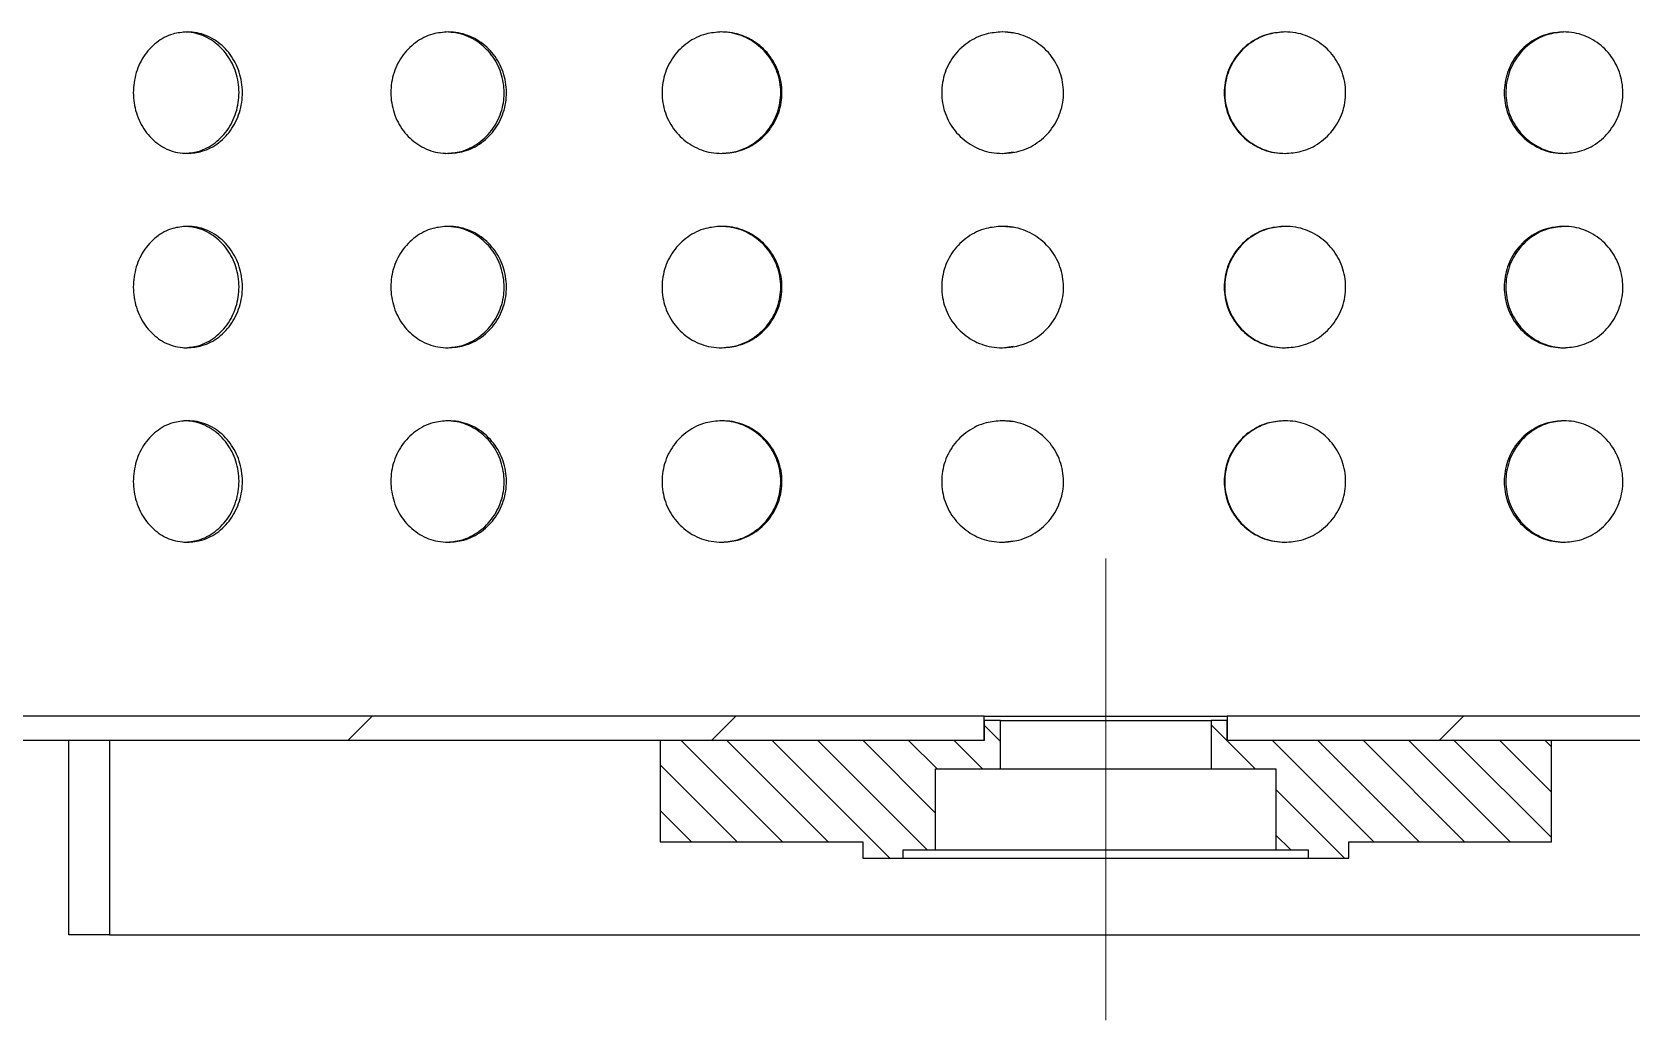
# Model space of a CAD drawing. Header units: millimetres. Extents: x 0 to 594, y 0 to 420.
# Drawn here: x 153.16 to 172.9, y 72.79 to 84.99 of the extents above; entities that cross this region are included whole.
import ezdxf

# ---------------------------------------------------------------- set-up
doc = ezdxf.new("R2010")
doc.units = ezdxf.units.MM
doc.linetypes.add('CENTERX2', pattern=[20.32, 12.7, -2.54, 2.54, -2.54])

msp = doc.modelspace()

# ---------------------------------------------------------------- hatches: boundary and pattern name
at = {"linetype": 'Continuous', "lineweight": 18}
h = msp.add_hatch(dxfattribs=at)
h.set_pattern_fill('ANSI32', color=256, style=0)
h.paths.add_polyline_path([(122.6166, 76.539), (122.6166, 76.239), (164.9166, 76.239), (164.9166, 76.539)], flags=0)
h = msp.add_hatch(dxfattribs=at)
h.set_pattern_fill('ANSI31', color=256, scale=0.125, angle=90, style=0)
h.paths.add_polyline_path([(163.4166, 74.789), (163.9166, 74.789), (163.9166, 74.889), (164.3166, 74.889), (164.3166, 75.889), (165.1166, 75.889), (165.1166, 76.489), (164.9166, 76.489), (164.9166, 76.239), (160.9166, 76.239), (160.9166, 74.989), (163.4166, 74.989)], flags=0)
h = msp.add_hatch(dxfattribs=at)
h.set_pattern_fill('ANSI31', color=256, scale=0.125, angle=90, style=0)
h.paths.add_polyline_path([(168.5166, 74.889), (168.9166, 74.889), (168.9166, 74.789), (169.4166, 74.789), (169.4166, 74.989), (171.9166, 74.989), (171.9166, 76.239), (167.9166, 76.239), (167.9166, 76.489), (167.7166, 76.489), (167.7166, 75.889), (168.5166, 75.889)], flags=0)
h = msp.add_hatch(dxfattribs=at)
h.set_pattern_fill('ANSI32', color=256, style=0)
h.paths.add_polyline_path([(197.6166, 76.239), (197.6166, 76.539), (167.9166, 76.539), (167.9166, 76.239)], flags=0)

# ---------------------------------------------------------------- linework, layer by layer
at = {"color": 7, "linetype": 'Continuous', "lineweight": 25}
for p, q in [((165.2787, 84.9758), (165.1357, 84.989)), ((165.1357, 83.489), (165.2784, 83.5076)), ((165.2787, 82.5758), (165.1357, 82.589)), ((165.1357, 81.089), (165.2784, 81.1076)), ((165.2787, 80.1758), (165.1357, 80.189)), ((165.1357, 78.689), (165.2784, 78.7076)), ((164.9166, 76.539), (122.6166, 76.539)), ((164.9166, 76.239), (164.9166, 76.539)), ((164.9166, 76.539), (167.9166, 76.539)), ((164.9166, 76.489), (164.9166, 76.239)), ((165.1166, 76.489), (164.9166, 76.489)), ((165.1166, 75.889), (165.1166, 76.489)), ((165.1166, 76.489), (167.7166, 76.489)), ((167.7166, 76.489), (167.7166, 75.889)), ((167.9166, 76.489), (167.7166, 76.489)), ((167.9166, 76.539), (167.9166, 76.239)), ((197.6166, 76.539), (167.9166, 76.539)), ((167.9166, 76.239), (167.9166, 76.489)), ((164.9166, 76.239), (122.6166, 76.239)), ((153.6166, 73.839), (153.6166, 76.239)), ((154.1166, 76.239), (154.1166, 73.839)), ((160.9166, 76.239), (160.9166, 74.989)), ((164.9166, 76.239), (160.9166, 76.239)), ((171.9166, 76.239), (167.9166, 76.239)), ((197.6166, 76.239), (167.9166, 76.239)), ((171.9166, 74.989), (171.9166, 76.239)), ((164.3166, 74.889), (164.3166, 75.889)), ((164.3166, 75.889), (165.1166, 75.889)), ((165.1166, 75.889), (167.7166, 75.889)), ((167.7166, 75.889), (168.5166, 75.889)), ((168.5166, 75.889), (168.5166, 74.889)), ((160.9166, 74.989), (163.4166, 74.989)), ((163.4166, 74.989), (163.4166, 74.789)), ((163.9166, 74.789), (163.9166, 74.889)), ((163.9166, 74.889), (164.3166, 74.889)), ((164.3166, 74.889), (168.5166, 74.889)), ((168.5166, 74.889), (168.9166, 74.889)), ((168.9166, 74.889), (168.9166, 74.789)), ((169.4166, 74.789), (169.4166, 74.989)), ((169.4166, 74.989), (171.9166, 74.989)), ((163.4166, 74.789), (163.9166, 74.789)), ((163.9166, 74.789), (168.9166, 74.789)), ((168.9166, 74.789), (169.4166, 74.789)), ((154.1166, 73.839), (153.6166, 73.839)), ((154.1166, 73.839), (179.1166, 73.839))]:
    msp.add_line(p, q, dxfattribs=at)
at = {"color": 7, "linetype": 'CENTERX2', "lineweight": 18, "ltscale": 2}
msp.add_line((166.4166, 72.789), (166.4166, 78.489), dxfattribs=at)
at = {"color": 7, "linetype": 'Continuous', "lineweight": 25}
for points, knots in [([(155.0788, 84.989), (155.0185, 84.9839), (154.8834, 84.9724), (154.691, 84.8676), (154.5293, 84.6904), (154.4287, 84.4608), (154.4004, 84.2061), (154.4479, 83.9546), (154.5663, 83.7349), (154.7425, 83.5737), (154.924, 83.4977), (155.0388, 83.4912), (155.0788, 83.489)], [0, 0, 0, 0, 0.0859509, 0.1925938, 0.299293, 0.4061964, 0.5135835, 0.6212256, 0.7287109, 0.8359479, 0.9429371, 1, 1, 1, 1]), ([(155.0341, 83.489), (155.0945, 83.494), (155.231, 83.5054), (155.4287, 83.6103), (155.5968, 83.7891), (155.7011, 84.0201), (155.7295, 84.2745), (155.6798, 84.5238), (155.5582, 84.7413), (155.3787, 84.9022), (155.1933, 84.9798), (155.0758, 84.9866), (155.0341, 84.989)], [0, 0, 0, 0, 0.0855158, 0.1932984, 0.3011204, 0.4082943, 0.5148053, 0.6208078, 0.7267873, 0.8333748, 0.9407796, 1, 1, 1, 1]), ([(155.0788, 83.489), (155.1398, 83.4942), (155.2766, 83.5057), (155.4735, 83.6116), (155.64, 83.7904), (155.7434, 84.0212), (155.7715, 84.2758), (155.7213, 84.5258), (155.5991, 84.7437), (155.4191, 84.9041), (155.2349, 84.9803), (155.1191, 84.9867), (155.0788, 84.989)], [0, 0, 0, 0, 0.08657358, 0.19390827, 0.30131168, 0.40845483, 0.51533658, 0.62194721, 0.72849892, 0.83539464, 0.94269253, 1, 1, 1, 1]), ([(158.2996, 84.989), (158.2357, 84.9839), (158.0924, 84.9724), (157.888, 84.8676), (157.716, 84.6904), (157.6089, 84.4608), (157.5787, 84.2061), (157.6293, 83.9546), (157.7554, 83.7349), (157.9427, 83.5737), (158.1354, 83.4977), (158.2572, 83.4912), (158.2996, 83.489)], [0, 0, 0, 0, 0.08595133, 0.19259494, 0.29929234, 0.40619586, 0.51358285, 0.62122477, 0.72870989, 0.83594599, 0.94293674, 1, 1, 1, 1]), ([(158.2677, 83.489), (158.3317, 83.494), (158.4764, 83.5054), (158.6854, 83.6103), (158.8629, 83.789), (158.9545, 83.9817), (158.9836, 84.1255), (158.9902, 84.2081), (158.9902, 84.3327), (158.9521, 84.5196), (158.8253, 84.7375), (158.6368, 84.8996), (158.4396, 84.9793), (158.3136, 84.9864), (158.2677, 84.989)], [0, 0, 0, 0, 0.08548, 0.1932149, 0.3009907, 0.4081185, 0.4607711, 0.4870288, 0.5132857, 0.6190476, 0.7247908, 0.8313117, 0.9386463, 1, 1, 1, 1]), ([(158.2996, 83.489), (158.3642, 83.4942), (158.5091, 83.5057), (158.7173, 83.6116), (158.8932, 83.7904), (159.0023, 84.0212), (159.0318, 84.2758), (158.9789, 84.5258), (158.85, 84.7437), (158.6598, 84.9041), (158.465, 84.9803), (158.3423, 84.9867), (158.2996, 84.989)], [0, 0, 0, 0, 0.0865739, 0.1939072, 0.3013113, 0.4084544, 0.5153361, 0.6219464, 0.7284988, 0.8353929, 0.942692, 1, 1, 1, 1]), ([(161.6753, 84.989), (161.609, 84.9839), (161.4604, 84.9724), (161.248, 84.8676), (161.069, 84.6904), (160.9575, 84.4608), (160.926, 84.2061), (160.9788, 83.9546), (161.11, 83.7349), (161.3048, 83.5737), (161.505, 83.4977), (161.6313, 83.4912), (161.6753, 83.489)], [0, 0, 0, 0, 0.0859511, 0.1925948, 0.2992941, 0.4061967, 0.5135835, 0.6212252, 0.7287106, 0.8359467, 0.942935, 1, 1, 1, 1]), ([(161.6569, 83.489), (161.7233, 83.494), (161.8732, 83.5054), (162.0896, 83.6103), (162.273, 83.7891), (162.3867, 84.0201), (162.4176, 84.2745), (162.3635, 84.5238), (162.231, 84.7413), (162.0349, 84.9022), (161.8318, 84.9798), (161.7028, 84.9866), (161.6569, 84.989)], [0, 0, 0, 0, 0.0855148, 0.1932982, 0.3011199, 0.4082939, 0.5148052, 0.620808, 0.7267875, 0.8333752, 0.9407788, 1, 1, 1, 1]), ([(161.6753, 83.489), (161.7423, 83.4942), (161.8925, 83.5057), (162.108, 83.6116), (162.2898, 83.7904), (162.4024, 84.0212), (162.4329, 84.2758), (162.3783, 84.5258), (162.2451, 84.7437), (162.0485, 84.9041), (161.8467, 84.9803), (161.7196, 84.9867), (161.6753, 84.989)], [0, 0, 0, 0, 0.0865732, 0.1939087, 0.3013099, 0.4084546, 0.5153363, 0.6219469, 0.7284989, 0.835394, 0.9426935, 1, 1, 1, 1]), ([(165.1402, 84.989), (165.0728, 84.9839), (164.9217, 84.9724), (164.7055, 84.8676), (164.5231, 84.6904), (164.4093, 84.4608), (164.3772, 84.2061), (164.431, 83.9546), (164.5649, 83.7349), (164.7634, 83.5737), (164.9671, 83.4977), (165.0955, 83.4912), (165.1402, 83.489)], [0, 0, 0, 0, 0.0859505, 0.1925947, 0.2992931, 0.4061965, 0.5135835, 0.6212257, 0.7287112, 0.8359464, 0.9429368, 1, 1, 1, 1]), ([(165.1402, 83.489), (165.2083, 83.4942), (165.3608, 83.5057), (165.5794, 83.6116), (165.7636, 83.7904), (165.8776, 84.0212), (165.9085, 84.2758), (165.8532, 84.5258), (165.7184, 84.7437), (165.5191, 84.9041), (165.3144, 84.9803), (165.1852, 84.9867), (165.1402, 84.989)], [0, 0, 0, 0, 0.08657289, 0.19390885, 0.30131112, 0.40845498, 0.51533654, 0.62194695, 0.72849946, 0.83539443, 0.94269218, 1, 1, 1, 1]), ([(168.627, 84.989), (168.5598, 84.9839), (168.4092, 84.9724), (168.1933, 84.8676), (168.0109, 84.6904), (167.8971, 84.4608), (167.8649, 84.2061), (167.9188, 83.9546), (168.0527, 83.7349), (168.2511, 83.5737), (168.4544, 83.4977), (168.5824, 83.4912), (168.6269, 83.489)], [0, 0, 0, 0, 0.0859514, 0.1925937, 0.2992923, 0.4061957, 0.5135829, 0.621225, 0.7287108, 0.8359453, 0.9429374, 1, 1, 1, 1]), ([(168.6364, 84.989), (168.5685, 84.9838), (168.4168, 84.9722), (168.1994, 84.8665), (168.0163, 84.6883), (167.9027, 84.4579), (167.8716, 84.2033), (167.9263, 83.9527), (168.0607, 83.7342), (168.2594, 83.5736), (168.4632, 83.4977), (168.5917, 83.4912), (168.6364, 83.489)], [0, 0, 0, 0, 0.0866423, 0.1937219, 0.3008427, 0.4077696, 0.5147778, 0.6218156, 0.7287201, 0.8356555, 0.9427644, 1, 1, 1, 1]), ([(168.6269, 83.489), (168.6948, 83.4942), (168.8467, 83.5057), (169.0641, 83.6116), (169.2471, 83.7904), (169.3603, 84.0212), (169.3909, 84.2758), (169.3361, 84.5258), (169.2022, 84.7437), (169.0042, 84.9041), (168.8005, 84.9803), (168.6718, 84.9867), (168.627, 84.989)], [0, 0, 0, 0, 0.08657396, 0.19390771, 0.30131039, 0.40845472, 0.5153362, 0.62194639, 0.72849852, 0.83539467, 0.94269159, 1, 1, 1, 1]), ([(172.0676, 84.989), (172.0019, 84.9839), (171.8548, 84.9724), (171.6434, 84.8676), (171.4647, 84.6904), (171.353, 84.4608), (171.3215, 84.2061), (171.3743, 83.9546), (171.5057, 83.7349), (171.7, 83.5737), (171.899, 83.4977), (172.0241, 83.4912), (172.0676, 83.489)], [0, 0, 0, 0, 0.0859516, 0.1925944, 0.2992926, 0.4061969, 0.5135839, 0.6212263, 0.7287116, 0.8359477, 0.9429376, 1, 1, 1, 1]), ([(172.0908, 84.989), (172.0245, 84.9838), (171.8762, 84.9722), (171.6633, 84.8665), (171.4839, 84.6883), (171.3725, 84.4579), (171.3419, 84.2033), (171.3956, 83.9527), (171.5275, 83.7342), (171.7221, 83.5736), (171.9216, 83.4977), (172.0471, 83.4912), (172.0908, 83.489)], [0, 0, 0, 0, 0.0866411, 0.193722, 0.3008428, 0.4077693, 0.5147778, 0.621816, 0.7287214, 0.8356561, 0.9427651, 1, 1, 1, 1]), ([(172.0676, 83.489), (172.1339, 83.4942), (172.2823, 83.5057), (172.4942, 83.6116), (172.6724, 83.7904), (172.7826, 84.0212), (172.8124, 84.2758), (172.759, 84.5258), (172.6288, 84.7437), (172.4358, 84.9041), (172.2371, 84.9803), (172.1114, 84.9867), (172.0676, 84.989)], [0, 0, 0, 0, 0.0865746, 0.1939077, 0.301311, 0.4084547, 0.5153364, 0.6219471, 0.7284987, 0.8353941, 0.9426912, 1, 1, 1, 1]), ([(155.0788, 82.589), (155.0185, 82.5839), (154.8834, 82.5724), (154.691, 82.4675), (154.5293, 82.2904), (154.4287, 82.0608), (154.4004, 81.8061), (154.4479, 81.5546), (154.5663, 81.3349), (154.7425, 81.1737), (154.924, 81.0977), (155.0388, 81.0912), (155.0788, 81.089)], [0, 0, 0, 0, 0.0859507, 0.19259414, 0.29929239, 0.40619574, 0.51358283, 0.62122498, 0.72871124, 0.83594827, 0.94293699, 1, 1, 1, 1]), ([(155.0341, 81.089), (155.0945, 81.094), (155.231, 81.1054), (155.4287, 81.2103), (155.5968, 81.3891), (155.7011, 81.6201), (155.7295, 81.8744), (155.6798, 82.1238), (155.5582, 82.3413), (155.3787, 82.5022), (155.1933, 82.5798), (155.0758, 82.5866), (155.0341, 82.589)], [0, 0, 0, 0, 0.08551603, 0.19329867, 0.30112069, 0.40829351, 0.51480456, 0.62080839, 0.726788, 0.83337474, 0.94077958, 1, 1, 1, 1]), ([(155.0788, 81.089), (155.1398, 81.0942), (155.2766, 81.1057), (155.4735, 81.2116), (155.64, 81.3904), (155.7434, 81.6212), (155.7715, 81.8758), (155.7213, 82.1258), (155.5991, 82.3437), (155.4191, 82.5041), (155.2349, 82.5803), (155.1191, 82.5867), (155.0788, 82.589)], [0, 0, 0, 0, 0.0865735, 0.1939081, 0.3013124, 0.4084543, 0.515336, 0.6219465, 0.7284992, 0.8353949, 0.9426927, 1, 1, 1, 1]), ([(158.2996, 82.589), (158.2357, 82.5839), (158.0924, 82.5724), (157.888, 82.4675), (157.716, 82.2904), (157.6089, 82.0608), (157.5787, 81.8061), (157.6293, 81.5546), (157.7554, 81.3349), (157.9427, 81.1737), (158.1354, 81.0977), (158.2572, 81.0912), (158.2996, 81.089)], [0, 0, 0, 0, 0.0859511, 0.1925953, 0.2992918, 0.4061952, 0.5135822, 0.6212241, 0.7287103, 0.8359463, 0.9429366, 1, 1, 1, 1]), ([(158.2677, 81.089), (158.3317, 81.094), (158.4764, 81.1054), (158.6854, 81.2103), (158.8629, 81.389), (158.9545, 81.5817), (158.9836, 81.7255), (158.9902, 81.8081), (158.9902, 81.9327), (158.9521, 82.1196), (158.8253, 82.3375), (158.6368, 82.4996), (158.4396, 82.5793), (158.3136, 82.5864), (158.2677, 82.589)], [0, 0, 0, 0, 0.08548019, 0.1932151, 0.30099097, 0.40811767, 0.46077147, 0.487028, 0.51328613, 0.61904687, 0.72479113, 0.83131213, 0.93864629, 1, 1, 1, 1]), ([(158.2996, 81.089), (158.3642, 81.0942), (158.5091, 81.1057), (158.7173, 81.2116), (158.8932, 81.3904), (159.0023, 81.6212), (159.0318, 81.8758), (158.9789, 82.1258), (158.85, 82.3437), (158.6598, 82.5041), (158.465, 82.5803), (158.3423, 82.5867), (158.2996, 82.589)], [0, 0, 0, 0, 0.0865738, 0.193907, 0.3013119, 0.4084538, 0.5153355, 0.6219457, 0.7284991, 0.8353932, 0.9426921, 1, 1, 1, 1]), ([(161.6753, 82.589), (161.609, 82.5839), (161.4604, 82.5724), (161.248, 82.4675), (161.069, 82.2904), (160.9575, 82.0608), (160.926, 81.8061), (160.9788, 81.5546), (161.11, 81.3349), (161.3048, 81.1737), (161.505, 81.0977), (161.6313, 81.0912), (161.6753, 81.089)], [0, 0, 0, 0, 0.0859509, 0.1925951, 0.2992935, 0.406196, 0.5135828, 0.6212245, 0.728711, 0.8359471, 0.9429349, 1, 1, 1, 1]), ([(161.6569, 81.089), (161.7233, 81.094), (161.8732, 81.1054), (162.0896, 81.2103), (162.273, 81.3891), (162.3867, 81.6201), (162.4176, 81.8744), (162.3635, 82.1238), (162.231, 82.3413), (162.0349, 82.5022), (161.8318, 82.5798), (161.7028, 82.5866), (161.6569, 82.589)], [0, 0, 0, 0, 0.085515, 0.1932984, 0.3011202, 0.4082931, 0.5148045, 0.6208086, 0.7267881, 0.8333751, 0.9407788, 1, 1, 1, 1]), ([(161.6753, 81.089), (161.7423, 81.0942), (161.8925, 81.1057), (162.108, 81.2116), (162.2898, 81.3904), (162.4024, 81.6212), (162.4329, 81.8758), (162.3783, 82.1258), (162.2451, 82.3437), (162.0485, 82.5041), (161.8467, 82.5803), (161.7196, 82.5867), (161.6753, 82.589)], [0, 0, 0, 0, 0.08657311, 0.19390852, 0.3013106, 0.40845407, 0.51533567, 0.6219462, 0.72849919, 0.83539427, 0.94269366, 1, 1, 1, 1]), ([(165.1402, 82.589), (165.0728, 82.5839), (164.9217, 82.5724), (164.7055, 82.4675), (164.5231, 82.2904), (164.4093, 82.0608), (164.3772, 81.8061), (164.431, 81.5546), (164.5649, 81.3349), (164.7634, 81.1737), (164.9671, 81.0977), (165.0955, 81.0912), (165.1402, 81.089)], [0, 0, 0, 0, 0.08595029, 0.19259499, 0.2992925, 0.4061959, 0.51358289, 0.62122508, 0.72871159, 0.83594674, 0.94293668, 1, 1, 1, 1]), ([(165.1402, 81.089), (165.2083, 81.0942), (165.3608, 81.1057), (165.5794, 81.2116), (165.7636, 81.3904), (165.8776, 81.6212), (165.9085, 81.8758), (165.8532, 82.1258), (165.7184, 82.3437), (165.5191, 82.5041), (165.3144, 82.5803), (165.1852, 82.5867), (165.1402, 82.589)], [0, 0, 0, 0, 0.08657283, 0.19390871, 0.30131179, 0.40845443, 0.51533592, 0.62194625, 0.72849977, 0.83539465, 0.94269233, 1, 1, 1, 1]), ([(168.627, 82.589), (168.5598, 82.5839), (168.4092, 82.5724), (168.1933, 82.4675), (168.0109, 82.2904), (167.8971, 82.0608), (167.8649, 81.8061), (167.9188, 81.5546), (168.0527, 81.3349), (168.2511, 81.1737), (168.4544, 81.0977), (168.5824, 81.0912), (168.6269, 81.089)], [0, 0, 0, 0, 0.0859512, 0.192594, 0.2992917, 0.4061951, 0.5135822, 0.6212244, 0.7287112, 0.8359457, 0.9429373, 1, 1, 1, 1]), ([(168.6364, 82.589), (168.5685, 82.5838), (168.4168, 82.5722), (168.1994, 82.4665), (168.0163, 82.2883), (167.9027, 82.0579), (167.8716, 81.8033), (167.9263, 81.5527), (168.0607, 81.3342), (168.2594, 81.1736), (168.4632, 81.0977), (168.5917, 81.0912), (168.6364, 81.089)], [0, 0, 0, 0, 0.0866421, 0.1937223, 0.3008422, 0.4077702, 0.5147771, 0.6218162, 0.7287196, 0.8356559, 0.9427642, 1, 1, 1, 1]), ([(168.6269, 81.089), (168.6948, 81.0942), (168.8467, 81.1057), (169.0641, 81.2116), (169.2471, 81.3904), (169.3603, 81.6212), (169.3909, 81.8758), (169.3361, 82.1258), (169.2022, 82.3437), (169.0042, 82.5041), (168.8005, 82.5803), (168.6718, 82.5867), (168.627, 82.589)], [0, 0, 0, 0, 0.0865739, 0.19390757, 0.30131105, 0.40845418, 0.51533558, 0.62194569, 0.72849882, 0.8353949, 0.94269174, 1, 1, 1, 1]), ([(172.0676, 82.589), (172.0019, 82.5839), (171.8548, 82.5724), (171.6434, 82.4675), (171.4647, 82.2904), (171.353, 82.0608), (171.3215, 81.8061), (171.3743, 81.5546), (171.5057, 81.3349), (171.7, 81.1737), (171.899, 81.0977), (172.0241, 81.0912), (172.0676, 81.089)], [0, 0, 0, 0, 0.0859515, 0.1925947, 0.299292, 0.4061963, 0.5135833, 0.6212257, 0.728712, 0.8359481, 0.9429375, 1, 1, 1, 1]), ([(172.0908, 82.589), (172.0245, 82.5838), (171.8762, 82.5722), (171.6633, 82.4665), (171.4839, 82.2883), (171.3725, 82.0579), (171.3419, 81.8033), (171.3956, 81.5527), (171.5275, 81.3342), (171.7221, 81.1736), (171.9216, 81.0977), (172.0471, 81.0912), (172.0908, 81.089)], [0, 0, 0, 0, 0.0866409, 0.1937224, 0.3008423, 0.40777, 0.5147771, 0.6218166, 0.7287209, 0.8356564, 0.942765, 1, 1, 1, 1]), ([(172.0676, 81.089), (172.1339, 81.0942), (172.2823, 81.1057), (172.4942, 81.2116), (172.6724, 81.3904), (172.7826, 81.6212), (172.8124, 81.8758), (172.759, 82.1258), (172.6288, 82.3437), (172.4358, 82.5041), (172.2371, 82.5803), (172.1114, 82.5867), (172.0676, 82.589)], [0, 0, 0, 0, 0.08657459, 0.19390754, 0.3013117, 0.4084542, 0.51533579, 0.62194636, 0.72849902, 0.83539428, 0.94269133, 1, 1, 1, 1]), ([(155.0788, 80.189), (155.0185, 80.1839), (154.8834, 80.1724), (154.691, 80.0675), (154.5293, 79.8904), (154.4287, 79.6608), (154.4004, 79.4061), (154.4479, 79.1546), (154.5663, 78.9349), (154.7425, 78.7737), (154.924, 78.6977), (155.0388, 78.6912), (155.0788, 78.689)], [0, 0, 0, 0, 0.0859511, 0.192594, 0.2992922, 0.4061956, 0.5135827, 0.6212249, 0.7287112, 0.8359482, 0.942937, 1, 1, 1, 1]), ([(155.0341, 78.689), (155.0945, 78.694), (155.231, 78.7054), (155.4287, 78.8103), (155.5968, 78.9891), (155.7011, 79.2201), (155.7295, 79.4744), (155.6798, 79.7238), (155.5582, 79.9413), (155.3787, 80.1022), (155.1933, 80.1798), (155.0758, 80.1866), (155.0341, 80.189)], [0, 0, 0, 0, 0.085516, 0.1932985, 0.3011187, 0.4082937, 0.5148046, 0.6208071, 0.7267877, 0.8333752, 0.9407795, 1, 1, 1, 1]), ([(155.0788, 78.689), (155.1398, 78.6942), (155.2766, 78.7057), (155.4735, 78.8116), (155.64, 78.9904), (155.7434, 79.2212), (155.7715, 79.4758), (155.7213, 79.7258), (155.5991, 79.9437), (155.4191, 80.1041), (155.2349, 80.1803), (155.1191, 80.1867), (155.0788, 80.189)], [0, 0, 0, 0, 0.0865736, 0.1939083, 0.3013126, 0.4084546, 0.5153363, 0.6219482, 0.7284988, 0.8353945, 0.9426924, 1, 1, 1, 1]), ([(158.2996, 80.189), (158.2357, 80.1839), (158.0924, 80.1724), (157.888, 80.0675), (157.716, 79.8904), (157.6089, 79.6608), (157.5787, 79.4061), (157.6293, 79.1546), (157.7554, 78.9349), (157.9427, 78.7737), (158.1354, 78.6977), (158.2572, 78.6912), (158.2996, 78.689)], [0, 0, 0, 0, 0.0859515, 0.1925951, 0.2992916, 0.4061951, 0.5135821, 0.621224, 0.7287102, 0.8359463, 0.9429366, 1, 1, 1, 1]), ([(158.2677, 78.689), (158.3317, 78.694), (158.4764, 78.7054), (158.6854, 78.8103), (158.8629, 78.989), (158.9545, 79.1817), (158.9836, 79.3255), (158.9902, 79.4081), (158.9902, 79.5327), (158.9521, 79.7196), (158.8253, 79.9375), (158.6368, 80.0996), (158.4396, 80.1793), (158.3136, 80.1864), (158.2677, 80.189)], [0, 0, 0, 0, 0.0854802, 0.193215, 0.3009891, 0.408118, 0.4607718, 0.4870296, 0.5132852, 0.6190471, 0.7247903, 0.8313121, 0.9386462, 1, 1, 1, 1]), ([(158.2996, 78.689), (158.3642, 78.6942), (158.5091, 78.7057), (158.7173, 78.8116), (158.8932, 78.9904), (159.0023, 79.2212), (159.0318, 79.4758), (158.9789, 79.7258), (158.85, 79.9437), (158.6598, 80.1041), (158.465, 80.1803), (158.3423, 80.1867), (158.2996, 80.189)], [0, 0, 0, 0, 0.0865739, 0.1939072, 0.3013121, 0.4084541, 0.5153358, 0.6219473, 0.7284987, 0.8353928, 0.9426919, 1, 1, 1, 1]), ([(161.6753, 80.189), (161.609, 80.1839), (161.4604, 80.1724), (161.248, 80.0675), (161.069, 79.8904), (160.9575, 79.6608), (160.926, 79.4061), (160.9788, 79.1546), (161.11, 78.9349), (161.3048, 78.7737), (161.505, 78.6977), (161.6313, 78.6912), (161.6753, 78.689)], [0, 0, 0, 0, 0.0859513, 0.192595, 0.2992934, 0.4061959, 0.5135827, 0.6212245, 0.7287109, 0.835947, 0.9429349, 1, 1, 1, 1]), ([(161.6569, 78.689), (161.7233, 78.694), (161.8732, 78.7054), (162.0895, 78.8103), (162.2731, 78.9891), (162.3867, 79.2201), (162.4176, 79.4744), (162.3635, 79.7238), (162.231, 79.9413), (162.0349, 80.1022), (161.8318, 80.1798), (161.7028, 80.1866), (161.6569, 80.189)], [0, 0, 0, 0, 0.085515, 0.1932983, 0.3011182, 0.4082933, 0.5148046, 0.6208073, 0.7267879, 0.8333756, 0.9407788, 1, 1, 1, 1]), ([(161.6753, 78.689), (161.7423, 78.6942), (161.8925, 78.7057), (162.108, 78.8116), (162.2898, 78.9904), (162.4024, 79.2212), (162.4329, 79.4758), (162.3783, 79.7258), (162.2451, 79.9437), (162.0485, 80.1041), (161.8467, 80.1803), (161.7196, 80.1867), (161.6753, 80.189)], [0, 0, 0, 0, 0.0865732, 0.1939087, 0.3013108, 0.4084544, 0.515336, 0.6219479, 0.7284988, 0.8353939, 0.9426934, 1, 1, 1, 1]), ([(165.1402, 80.189), (165.0728, 80.1839), (164.9217, 80.1724), (164.7055, 80.0675), (164.5231, 79.8904), (164.4093, 79.6608), (164.3772, 79.4061), (164.431, 79.1546), (164.5649, 78.9349), (164.7634, 78.7737), (164.9671, 78.6977), (165.0955, 78.6912), (165.1402, 78.689)], [0, 0, 0, 0, 0.0859506, 0.1925948, 0.2992924, 0.4061958, 0.5135828, 0.621225, 0.7287115, 0.8359467, 0.9429367, 1, 1, 1, 1]), ([(165.1402, 78.689), (165.2083, 78.6942), (165.3608, 78.7057), (165.5794, 78.8116), (165.7636, 78.9904), (165.8776, 79.2212), (165.9085, 79.4758), (165.8532, 79.7258), (165.7184, 79.9437), (165.5191, 80.1041), (165.3144, 80.1803), (165.1852, 80.1867), (165.1402, 80.189)], [0, 0, 0, 0, 0.0865729, 0.1939088, 0.301312, 0.4084547, 0.5153363, 0.6219479, 0.7284994, 0.8353943, 0.9426921, 1, 1, 1, 1]), ([(168.627, 80.189), (168.5598, 80.1839), (168.4092, 80.1724), (168.1933, 80.0675), (168.0109, 79.8904), (167.8971, 79.6608), (167.8649, 79.4061), (167.9188, 79.1546), (168.0527, 78.9349), (168.2511, 78.7737), (168.4544, 78.6977), (168.5824, 78.6912), (168.6269, 78.689)], [0, 0, 0, 0, 0.0859515, 0.1925938, 0.2992916, 0.406195, 0.5135821, 0.6212243, 0.7287111, 0.8359457, 0.9429373, 1, 1, 1, 1]), ([(168.6364, 80.189), (168.5685, 80.1838), (168.4168, 80.1722), (168.1994, 80.0665), (168.0163, 79.8883), (167.9027, 79.6579), (167.8716, 79.4033), (167.9263, 79.1527), (168.0607, 78.9342), (168.2594, 78.7736), (168.4632, 78.6977), (168.5917, 78.6912), (168.6364, 78.689)], [0, 0, 0, 0, 0.0866423, 0.1937225, 0.3008433, 0.4077714, 0.514777, 0.6218161, 0.7287196, 0.8356558, 0.9427642, 1, 1, 1, 1]), ([(168.6269, 78.689), (168.6948, 78.6942), (168.8467, 78.7057), (169.0641, 78.8116), (169.2471, 78.9904), (169.3603, 79.2212), (169.3909, 79.4758), (169.3361, 79.7258), (169.2022, 79.9437), (169.0042, 80.1041), (168.8005, 80.1803), (168.6718, 80.1867), (168.627, 80.189)], [0, 0, 0, 0, 0.086574, 0.1939077, 0.3013113, 0.4084545, 0.5153359, 0.6219474, 0.7284984, 0.8353946, 0.9426915, 1, 1, 1, 1]), ([(172.0676, 80.189), (172.0019, 80.1839), (171.8548, 80.1724), (171.6434, 80.0675), (171.4647, 79.8904), (171.353, 79.6608), (171.3215, 79.4061), (171.3743, 79.1546), (171.5057, 78.9349), (171.7, 78.7737), (171.899, 78.6977), (172.0241, 78.6912), (172.0676, 78.689)], [0, 0, 0, 0, 0.0859518, 0.1925946, 0.2992919, 0.4061962, 0.5135832, 0.6212256, 0.7287119, 0.8359481, 0.9429375, 1, 1, 1, 1]), ([(172.0908, 80.189), (172.0245, 80.1838), (171.8762, 80.1722), (171.6633, 80.0665), (171.4839, 79.8883), (171.3725, 79.6579), (171.3419, 79.4033), (171.3956, 79.1527), (171.5275, 78.9342), (171.7221, 78.7736), (171.9216, 78.6977), (172.0471, 78.6912), (172.0908, 78.689)], [0, 0, 0, 0, 0.0866411, 0.1937226, 0.3008434, 0.4077711, 0.514777, 0.6218165, 0.7287209, 0.8356564, 0.942765, 1, 1, 1, 1]), ([(172.0676, 78.689), (172.1339, 78.6942), (172.2823, 78.7057), (172.4942, 78.8116), (172.6724, 78.9904), (172.7826, 79.2212), (172.8124, 79.4758), (172.759, 79.7258), (172.6288, 79.9437), (172.4358, 80.1041), (172.2371, 80.1803), (172.1114, 80.1867), (172.0676, 80.189)], [0, 0, 0, 0, 0.0865746, 0.1939077, 0.3013119, 0.4084545, 0.5153362, 0.621948, 0.7284986, 0.8353939, 0.9426911, 1, 1, 1, 1])]:
    msp.add_open_spline(points, degree=3, knots=knots, dxfattribs=at)

doc.saveas('drawing.dxf')
